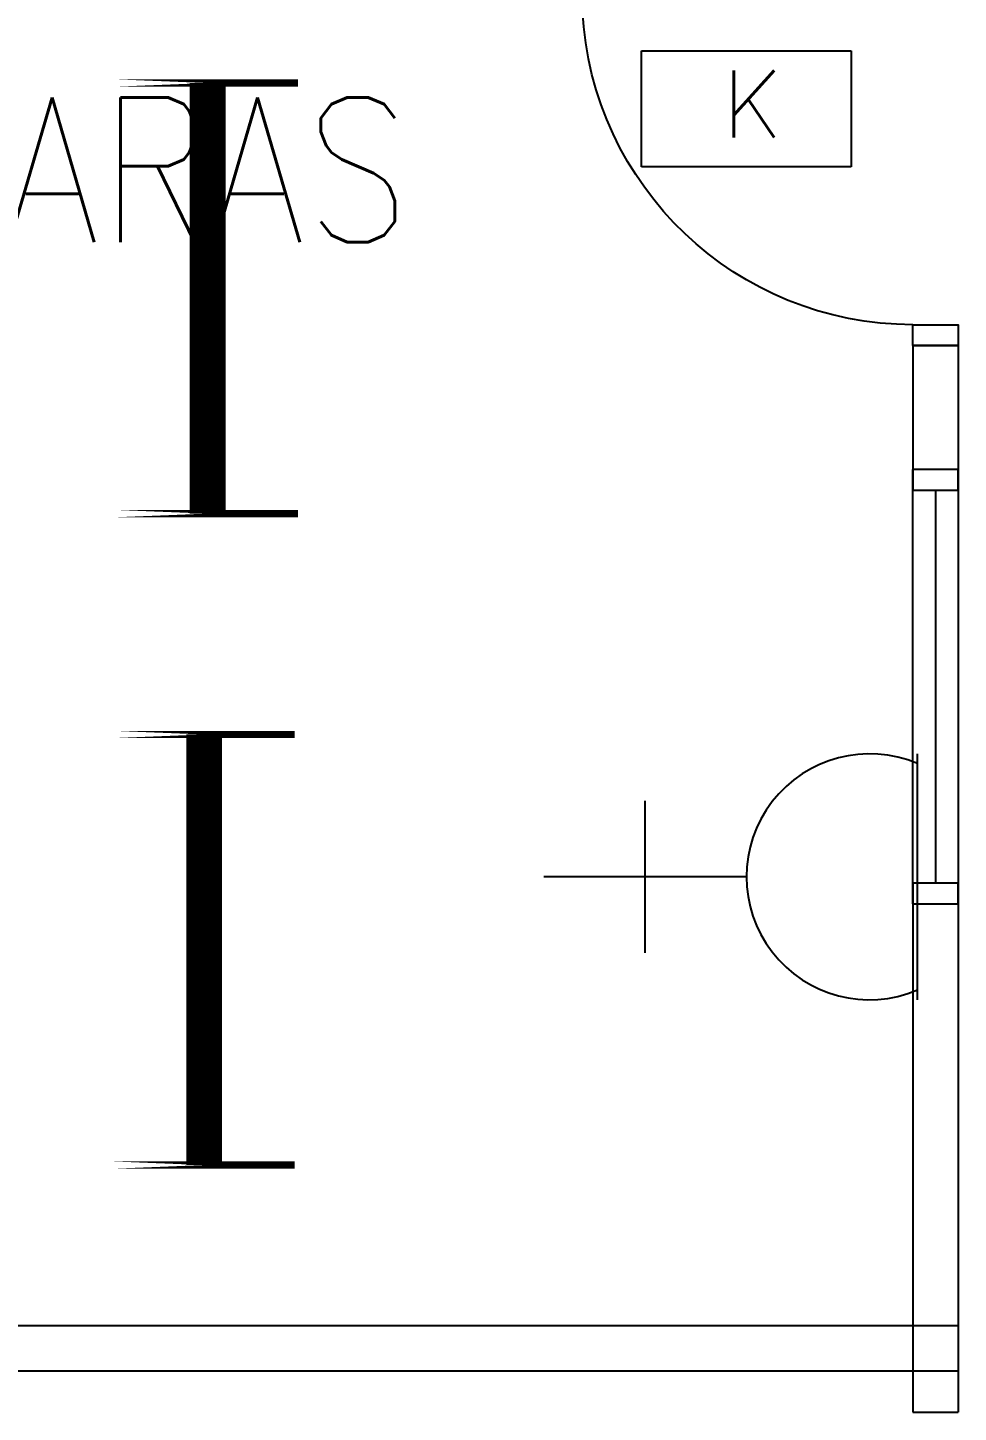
# Model space of a CAD drawing. Header units: inches. Extents: x 16928 to 514628, y -1471 to 241387.
# Drawn here: x 174004 to 176255, y 24860 to 28209 of the extents above; entities that cross this region are included whole.
import ezdxf
from ezdxf.enums import TextEntityAlignment as Align

# ---------------------------------------------------------------- set-up
doc = ezdxf.new("R2010")
doc.units = ezdxf.units.IN
doc.header["$MEASUREMENT"] = 0
doc.layers.add('BOMBA', color=22, linetype='Continuous', lineweight=25)
doc.layers.add('t3', color=8, linetype='Continuous', lineweight=25)
for name, color, linetype in [('DOOR', 2, 'Continuous'), ('ELECT', 6, 'Continuous'), ('FITTING', 8, 'Continuous'), ('partition', 8, 'Continuous'), ('TB', 8, 'Continuous'), ('WALL', 1, 'Continuous'), ('WIN', 9, 'Continuous')]:
    doc.layers.add(name, color=color, linetype=linetype)
doc.styles.add('LAILA', font='romans.shx', dxfattribs={"width": 0.85})
doc.styles.add('SIMPLEX', font='simplex.shx', dxfattribs={"width": 0.8})

# ---------------------------------------------------------------- blocks, each defined once
blk = doc.blocks.new('dr16')
at = {"layer": 'DOOR', "color": 1}
blk.add_line((-2409712.2, -909070.8), (-2409602.2, -909070.8), dxfattribs=at)
for points in [[(-2409712.2, -909070.8), (-2409602.2, -909070.8), (-2409602.2, -909020.8), (-2409712.2, -909020.8)], [(-2410511.2, -909830.8), (-2409712.2, -909830.8), (-2409712.2, -909870.8), (-2410511.2, -909870.8)], [(-2409712.2, -909920.8), (-2409602.2, -909920.8), (-2409602.2, -909870.8), (-2409712.2, -909870.8)]]:
    blk.add_lwpolyline(points, close=True, dxfattribs=at)
at = {"layer": 'DOOR', "color": 9}
blk.add_arc((-2409712.2, -909870.8), 800, 90, 177.134, dxfattribs=at)
blk = doc.blocks.new('13A SSO 300mm')
at = {"layer": 'ELECT', "color": 6}
for p, q in [((0, 413.8), (0, 904.4)), ((-184, 659.1), (184, 659.1)), ((-297.4, 0), (297.4, 0))]:
    blk.add_line(p, q, dxfattribs=at)
blk.add_arc((0, 116.3), 297.4, 336.9763, 203.0237, dxfattribs=at)

msp = doc.modelspace()

# ---------------------------------------------------------------- linework, layer by layer
at = {"layer": 'BOMBA', "color": 8, "linetype": 'ByBlock', "ltscale": 10}
for p, q in [((175488.7, 28153), (175995.6, 28153)), ((175488.7, 27872.3), (175488.7, 28153)), ((175488.7, 28153), (175995.6, 28153)), ((175488.7, 27872.3), (175488.7, 28153)), ((175995.6, 27872.3), (175488.7, 27872.3)), ((175995.6, 27872.3), (175488.7, 27872.3))]:
    msp.add_line(p, q, dxfattribs=at)
at = {"layer": 'BOMBA', "color": 3, "linetype": 'ByBlock', "ltscale": 10}
for p, q in [((175488.7, 28153), (175995.6, 28153)), ((175488.7, 27872.3), (175488.7, 28153)), ((175995.6, 28153), (175995.6, 27872.3)), ((175995.6, 27872.3), (175488.7, 27872.3))]:
    msp.add_line(p, q, dxfattribs=at)
at = {"layer": 'FITTING', "color": 3, "const_width": 86.8}
for points in [[(174439.2, 27033.7), (174439.2, 28075)], [(174430.8, 25458.3), (174430.8, 26499.6)]]:
    msp.add_lwpolyline(points, dxfattribs=at)
at = {"layer": 'FITTING', "color": 3, "const_width": 17.4}
for points in [[(174220.4, 28075), (174657.9, 28075)], [(174220.4, 27033.7), (174657.9, 27033.7)], [(174212, 26499.6), (174649.5, 26499.6)], [(174212, 25458.3), (174649.5, 25458.3)]]:
    msp.add_lwpolyline(points, close=True, dxfattribs=at)
at = {"layer": 'partition'}
for p, q in [((176145, 27440.4), (176145, 27140.4)), ((176255, 27440.4), (176255, 27140.4)), ((176145, 26090.4), (176145, 24860.4)), ((176255, 26090.4), (176255, 24860.4)), ((171530, 25070.4), (176255, 25070.4)), ((171530, 24960.4), (176255, 24960.4)), ((176145, 24860.4), (176255, 24860.4))]:
    msp.add_line(p, q, dxfattribs=at)
at = {"layer": 'WALL'}
msp.add_line((176145, 27440.4), (176255, 27440.4), dxfattribs=at)
at = {"layer": 'WIN'}
for p, q in [((176145, 26090.4), (176145, 27140.4)), ((176255, 27140.4), (176255, 26090.4)), ((176200, 27090.4), (176200, 26140.4))]:
    msp.add_line(p, q, dxfattribs=at)
for points in [[(176145, 27090.4), (176255, 27090.4), (176255, 27140.4), (176145, 27140.4)], [(176145, 26090.4), (176255, 26090.4), (176255, 26140.4), (176145, 26140.4)]]:
    msp.add_lwpolyline(points, close=True, dxfattribs=at)

# ---------------------------------------------------------------- block references
at = {"layer": 'DOOR', "xscale": -1, "rotation": 180}
msp.add_blockref('dr16', (2585857.1, -881580.3), dxfattribs=at)
at = {"layer": 'TB', "color": 6, "linetype": 'Continuous', "rotation": 90}
msp.add_blockref('13A SSO 300mm', (176156.4, 26155.4), dxfattribs=at)

# ---------------------------------------------------------------- texts
at = {"layer": 'BOMBA', "color": 3, "linetype": 'ByBlock', "ltscale": 10, "style": 'SIMPLEX'}
msp.add_text('K', height=162.1, dxfattribs=at).set_placement((175684.3, 27943.5))
at = {"layer": 't3', "style": 'LAILA', "width": 0.85}
msp.add_text('PENYELARAS', height=350, dxfattribs=at).set_placement((172469.1, 28040.3), align=Align.TOP_LEFT)

doc.saveas('drawing.dxf')
